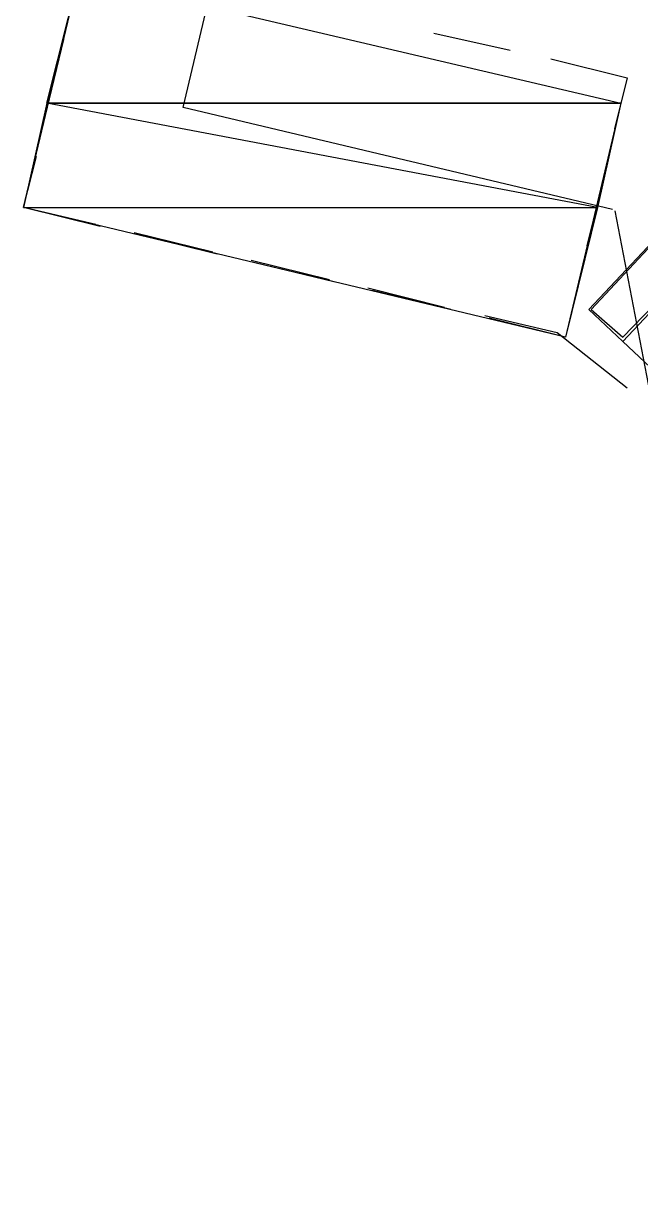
# Model space of a CAD drawing. Header units: feet. Extents: x -84 to 198, y -22 to 181.
# Drawn here: x 113.4 to 117.27, y 52.78 to 60.18 of the extents above; entities that cross this region are included whole.
import ezdxf

# ---------------------------------------------------------------- set-up
doc = ezdxf.new("R2010")
doc.units = ezdxf.units.FT
doc.layers.add('A-LINEA', color=7, linetype='CONTINUOUS')
doc.layers.add('A-MURO-CONCRETO', color=8, linetype='CONTINUOUS')

msp = doc.modelspace()

# ---------------------------------------------------------------- linework, layer by layer
at = {"layer": 'A-LINEA'}
for p, q in [((115.9733, 60.1244), (116.4533, 60.0178)), ((115.9733, 60.1244), (116.4533, 60.0178)), ((113.52, 59.5644), (113.64, 60.0444)), ((113.52, 59.5644), (113.64, 60.0444)), ((113.5333, 59.5911), (113.6533, 60.0844)), ((113.5333, 59.5911), (113.6533, 60.0844)), ((117.0533, 59.2711), (116.9333, 58.7911)), ((117.0533, 59.2711), (116.9333, 58.7911)), ((121.3249, 37.0601), (117.1103, 59.0105)), ((121.3249, 37.0601), (117.1103, 59.0105)), ((114.5867, 58.7511), (114.0933, 58.8711)), ((114.5867, 58.7511), (114.0933, 58.8711)), ((114.6133, 58.7378), (114.1333, 58.8578)), ((114.6133, 58.7378), (114.1333, 58.8578)), ((115.32, 58.5778), (114.8267, 58.6978)), ((115.32, 58.5778), (114.8267, 58.6978)), ((115.3467, 58.5644), (114.8533, 58.6844)), ((115.3467, 58.5644), (114.8533, 58.6844)), ((116.88, 58.5511), (116.8, 58.2178)), ((116.88, 58.5511), (116.8, 58.2178)), ((116.04, 58.4044), (115.56, 58.5244)), ((116.04, 58.4044), (115.56, 58.5244)), ((116.08, 58.3911), (115.5867, 58.5111)), ((116.08, 58.3911), (115.5867, 58.5111)), ((116.8, 58.2178), (116.32, 58.3378)), ((116.8, 58.2178), (116.32, 58.3378)), ((117.16, 58.1911), (119.48, 55.9911)), ((117.16, 58.1911), (119.48, 55.9911))]:
    msp.add_line(p, q, dxfattribs=at)
for points in [[(117.0933, 59.0178), (114.4, 59.6578), (118.2, 75.6978), (122, 91.7511), (124.68, 91.1111)], [(117.0933, 59.0178), (114.4, 59.6578), (118.2, 75.6978), (122, 91.7511), (124.68, 91.1111)], [(117.1467, 59.6844), (116.8, 58.2178), (113.4, 59.0311), (113.7467, 60.4844), (117.1467, 59.6844)], [(117.1467, 59.6844), (116.8, 58.2178), (113.4, 59.0311), (113.7467, 60.4844), (117.1467, 59.6844)], [(116.7067, 59.9644), (117.1867, 59.8444), (117.1067, 59.5244)], [(116.7067, 59.9644), (117.1867, 59.8444), (117.1067, 59.5244)], [(113.88, 58.9111), (113.4, 59.0311), (113.48, 59.3511)], [(113.88, 58.9111), (113.4, 59.0311), (113.48, 59.3511)], [(113.8533, 58.9244), (113.4, 59.0311), (113.4667, 59.3111)], [(113.8533, 58.9244), (113.4, 59.0311), (113.4667, 59.3111)], [(116.9467, 58.3911), (117.16, 58.1911), (117.56, 58.6178), (117.3467, 58.8178), (116.9467, 58.3911)], [(116.9467, 58.3911), (117.16, 58.1911), (117.56, 58.6178), (117.3467, 58.8178), (116.9467, 58.3911)], [(116.96, 58.3911), (117.16, 58.2178), (117.5467, 58.6178), (117.3467, 58.8044), (116.96, 58.3911)], [(116.96, 58.3911), (117.16, 58.2178), (117.5467, 58.6178), (117.3467, 58.8044), (116.96, 58.3911)], [(117.1867, 57.8978), (116.7467, 58.2444), (116.2933, 58.3511)], [(117.1867, 57.8978), (116.7467, 58.2444), (116.2933, 58.3511)]]:
    msp.add_lwpolyline(points, dxfattribs=at)
at = {"layer": 'A-MURO-CONCRETO'}
for points in [[(113.7467, 60.4844), (117.1467, 59.6844), (113.5467, 59.6844), (113.7467, 60.4844), (113.7467, 60.4844)], [(113.7467, 60.4844), (117.1467, 59.6844), (113.5467, 59.6844), (113.7467, 60.4844), (113.7467, 60.4844)], [(113.5467, 59.6844), (113.4, 59.0311), (117, 59.0311), (113.5467, 59.6844)], [(113.5467, 59.6844), (113.4, 59.0311), (117, 59.0311), (113.5467, 59.6844)], [(113.5467, 59.6844), (117.1467, 59.6844), (117, 59.0311), (113.5467, 59.6844), (113.5467, 59.6844)], [(113.5467, 59.6844), (117.1467, 59.6844), (117, 59.0311), (113.5467, 59.6844), (113.5467, 59.6844)], [(113.4, 59.0311), (117, 59.0311), (116.8, 58.2178), (113.4, 59.0311), (113.4, 59.0311)], [(113.4, 59.0311), (117, 59.0311), (116.8, 58.2178), (113.4, 59.0311), (113.4, 59.0311)]]:
    msp.add_lwpolyline(points, dxfattribs=at)

doc.saveas('drawing.dxf')
